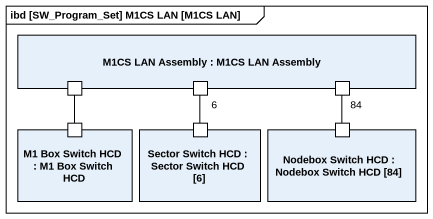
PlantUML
@startuml
mainframe ibd [SW_Program_Set] M1CS LAN [M1CS LAN]
rectangle "M1CS LAN Assembly : M1CS LAN Assembly" as M1CS_LAN_Assembly {
  port " " as port1
  port " " as port2
  port " " as port3
}
rectangle "M1 Box Switch HCD : M1 Box Switch HCD" as M1_Box_Switch_HCD {
  port " " as port4
}
rectangle "Sector Switch HCD : Sector Switch HCD [6]" as Sector_Switch_HCD {
  port " " as port5
}
rectangle "Nodebox Switch HCD : Nodebox Switch HCD [84]" as Nodebox_Switch_HCD {
  port " " as port6
}
port4 -up- port1
port5 -up- "6" port2
port6 -up- "84" port3
@enduml
